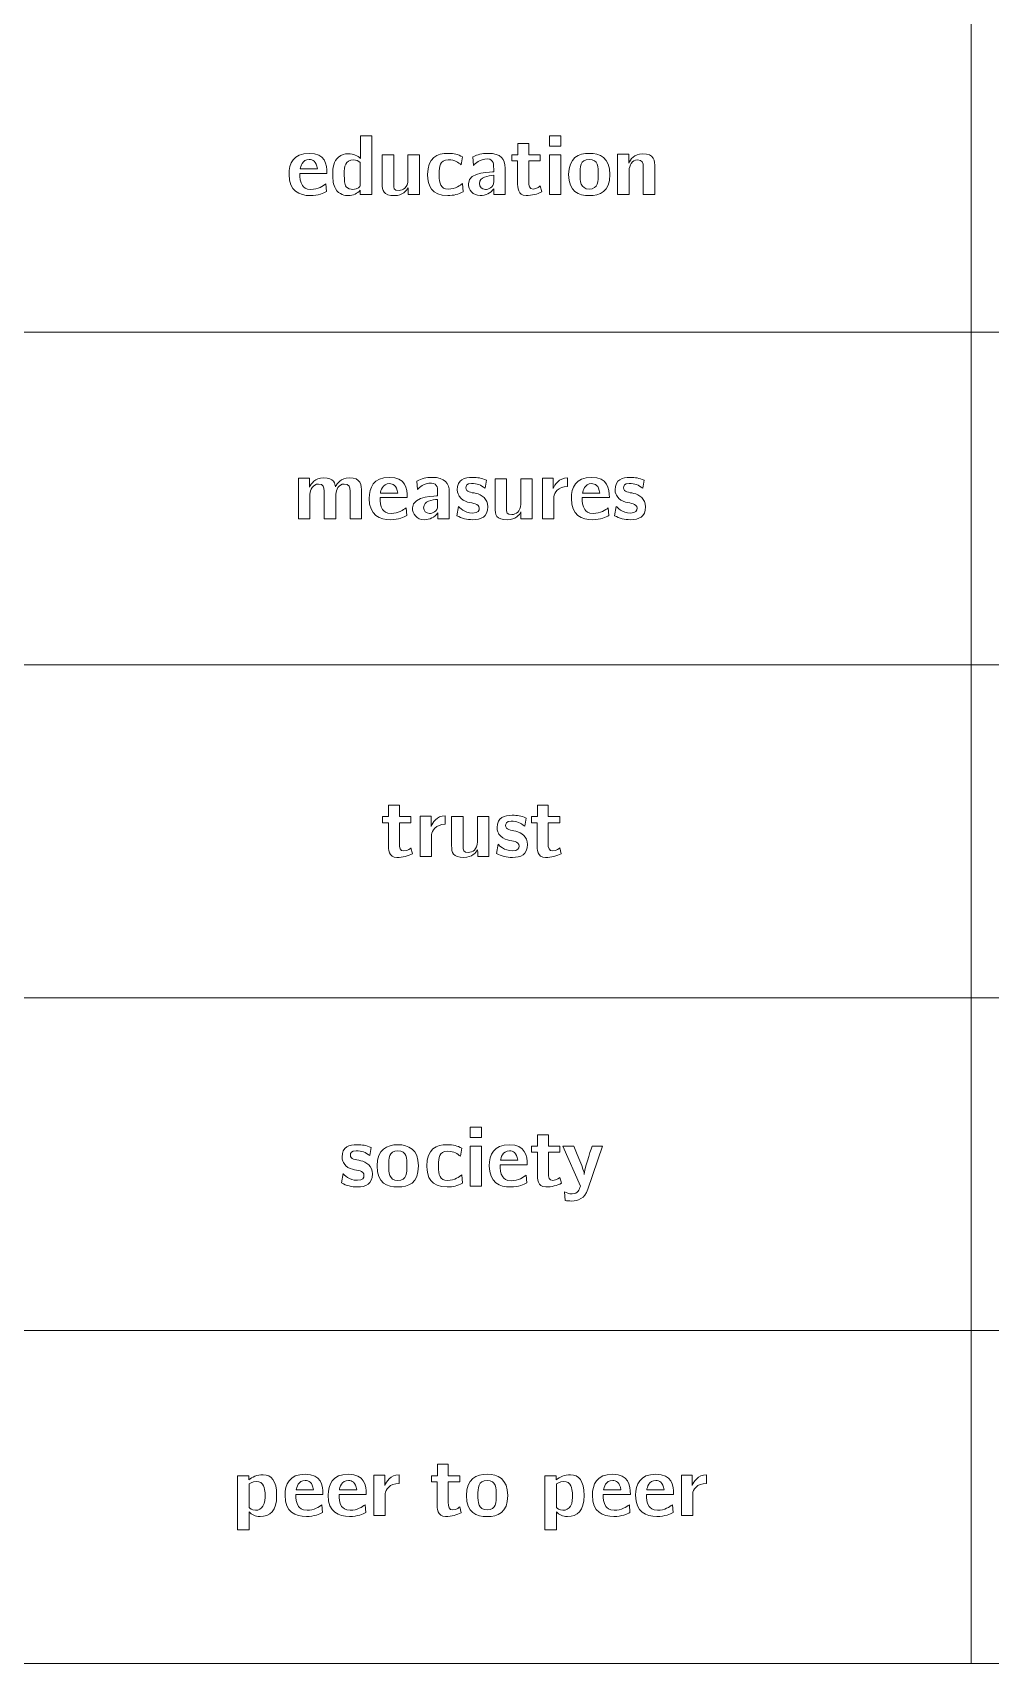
# Model space of a CAD drawing. Header units: inches. Extents: x 0 to 450, y -250 to 0.
# Drawn here: x 229.5 to 301.4, y -250 to -127.5 of the extents above; entities that cross this region are included whole.
import ezdxf

# ---------------------------------------------------------------- set-up
doc = ezdxf.new("R2010")
doc.units = ezdxf.units.IN
doc.header["$MEASUREMENT"] = 0
doc.layers.add('Raster', color=7, linetype='Continuous')
doc.layers.add('words', color=7, linetype='Continuous')

# ---------------------------------------------------------------- blocks, each defined once
blk = doc.blocks.new('block 37')
at = {"layer": 'words', "color": 250, "lineweight": 18}
for points in [[(268.32, -135.26), (269.17, -135.26), (269.17, -136.03), (268.32, -136.03), (268.32, -135.26)], [(268.32, -136.67), (269.17, -136.67), (269.17, -139.67), (268.32, -139.67), (268.32, -136.67)]]:
    blk.add_lwpolyline(points, dxfattribs=at)
for points, knots in [([(252.48, -136.85), (252.68, -136.67), (252.94, -136.6), (253.21, -136.6), (253.61, -136.6), (253.91, -136.76), (254.13, -136.95), (254.13, -136.95), (254.13, -135.26), (254.13, -135.26), (254.13, -135.26), (254.98, -135.26), (254.98, -135.26), (254.98, -135.26), (254.98, -139.67), (254.98, -139.67), (254.98, -139.67), (254.11, -139.67), (254.11, -139.67), (254.11, -139.67), (254.11, -139.34), (254.11, -139.34), (253.88, -139.58), (253.6, -139.74), (253.2, -139.74), (253.01, -139.74), (252.52, -139.7), (252.24, -139.21), (252.09, -138.92), (252.04, -138.58), (252.04, -138.16), (252.04, -137.67), (252.12, -137.14), (252.48, -136.85)], [0, 0, 0, 0, 1, 1, 1, 2, 2, 2, 3, 3, 3, 4, 4, 4, 5, 5, 5, 6, 6, 6, 7, 7, 7, 8, 8, 8, 9, 9, 9, 10, 10, 10, 11, 11, 11, 11]), ([(265.5, -136.67), (265.5, -136.67), (265.95, -136.67), (265.95, -136.67), (265.95, -136.67), (265.95, -135.82), (265.95, -135.82), (265.95, -135.82), (266.76, -135.82), (266.76, -135.82), (266.76, -135.82), (266.76, -136.67), (266.76, -136.67), (266.76, -136.67), (267.63, -136.67), (267.63, -136.67), (267.63, -136.67), (267.63, -137.13), (267.63, -137.13), (267.63, -137.13), (266.76, -137.13), (266.76, -137.13), (266.76, -137.13), (266.76, -138.67), (266.76, -138.67), (266.76, -139.03), (266.82, -139.25), (267.09, -139.25), (267.41, -139.25), (267.61, -139.02), (267.63, -139.02), (267.63, -139.02), (267.75, -139.46), (267.75, -139.46), (267.4, -139.63), (267.03, -139.74), (266.56, -139.74), (265.94, -139.74), (265.93, -139.11), (265.93, -138.77), (265.93, -138.77), (265.93, -137.13), (265.93, -137.13), (265.93, -137.13), (265.5, -137.13), (265.5, -137.13), (265.5, -137.13), (265.5, -136.67), (265.5, -136.67)], [0, 0, 0, 0, 1, 1, 1, 2, 2, 2, 3, 3, 3, 4, 4, 4, 5, 5, 5, 6, 6, 6, 7, 7, 7, 8, 8, 8, 9, 9, 9, 10, 10, 10, 11, 11, 11, 12, 12, 12, 13, 13, 13, 14, 14, 14, 15, 15, 15, 16, 16, 16, 16]), ([(250.28, -136.57), (251.47, -136.57), (251.61, -137.39), (251.61, -138.08), (251.61, -138.08), (249.57, -138.08), (249.57, -138.08), (249.57, -138.39), (249.58, -138.73), (249.77, -138.99), (249.84, -139.09), (250.02, -139.28), (250.4, -139.28), (250.94, -139.28), (251.32, -139.02), (251.53, -138.85), (251.53, -138.85), (251.57, -139.43), (251.57, -139.43), (251.36, -139.55), (250.97, -139.74), (250.36, -139.74), (249.54, -139.74), (248.76, -139.42), (248.76, -138.15), (248.76, -137.33), (249.06, -136.57), (250.28, -136.57)], [0, 0, 0, 0, 1, 1, 1, 2, 2, 2, 3, 3, 3, 4, 4, 4, 5, 5, 5, 6, 6, 6, 7, 7, 7, 8, 8, 8, 9, 9, 9, 9]), ([(250.89, -137.74), (250.83, -137.15), (250.52, -137.03), (250.28, -137.03), (249.74, -137.03), (249.63, -137.57), (249.6, -137.74), (249.6, -137.74), (250.89, -137.74), (250.89, -137.74)], [0, 0, 0, 0, 1, 1, 1, 2, 2, 2, 3, 3, 3, 3]), ([(253.06, -139.08), (253.18, -139.21), (253.37, -139.28), (253.55, -139.28), (253.93, -139.28), (254.09, -139.02), (254.11, -139.02), (254.11, -139.02), (254.11, -137.25), (254.11, -137.25), (253.95, -137.13), (253.82, -137.06), (253.62, -137.06), (252.95, -137.06), (252.91, -137.59), (252.91, -138.08), (252.91, -138.6), (252.92, -138.88), (253.06, -139.08)], [0, 0, 0, 0, 1, 1, 1, 2, 2, 2, 3, 3, 3, 4, 4, 4, 5, 5, 5, 6, 6, 6, 6]), ([(255.75, -136.67), (255.75, -136.67), (256.62, -136.67), (256.62, -136.67), (256.62, -136.67), (256.62, -138.85), (256.62, -138.85), (256.63, -139.23), (256.6, -139.35), (257.02, -139.35), (257.31, -139.35), (257.69, -139.15), (257.69, -138.56), (257.69, -138.56), (257.69, -136.67), (257.69, -136.67), (257.69, -136.67), (258.55, -136.67), (258.55, -136.67), (258.55, -136.67), (258.55, -139.67), (258.55, -139.67), (258.55, -139.67), (257.71, -139.67), (257.71, -139.67), (257.71, -139.67), (257.71, -139.38), (257.71, -139.38), (257.71, -139.38), (257.7, -139.16), (257.7, -139.16), (257.59, -139.37), (257.29, -139.74), (256.68, -139.74), (255.84, -139.74), (255.75, -139.37), (255.75, -138.85), (255.75, -138.85), (255.75, -136.67), (255.75, -136.67)], [0, 0, 0, 0, 1, 1, 1, 2, 2, 2, 3, 3, 3, 4, 4, 4, 5, 5, 5, 6, 6, 6, 7, 7, 7, 8, 8, 8, 9, 9, 9, 10, 10, 10, 11, 11, 11, 12, 12, 12, 13, 13, 13, 13]), ([(260.71, -136.57), (261.2, -136.57), (261.41, -136.64), (261.8, -136.84), (261.8, -136.84), (261.7, -137.44), (261.7, -137.44), (261.43, -137.24), (261.27, -137.06), (260.72, -137.06), (260.07, -137.06), (260.04, -137.6), (260.04, -138.04), (260.04, -138.04), (260.04, -138.22), (260.04, -138.22), (260.04, -138.83), (260.15, -139.25), (260.7, -139.25), (261.29, -139.25), (261.62, -138.96), (261.79, -138.83), (261.79, -138.83), (261.84, -139.45), (261.84, -139.45), (261.47, -139.65), (261.15, -139.74), (260.68, -139.74), (259.47, -139.74), (259.17, -138.99), (259.17, -138.17), (259.17, -136.88), (259.88, -136.57), (260.71, -136.57)], [0, 0, 0, 0, 1, 1, 1, 2, 2, 2, 3, 3, 3, 4, 4, 4, 5, 5, 5, 6, 6, 6, 7, 7, 7, 8, 8, 8, 9, 9, 9, 10, 10, 10, 11, 11, 11, 11]), ([(264.13, -137.96), (264.13, -137.96), (264.13, -137.7), (264.13, -137.7), (264.12, -137.49), (264.16, -136.99), (263.67, -136.99), (263.06, -136.99), (262.77, -137.32), (262.61, -137.47), (262.61, -137.47), (262.56, -136.84), (262.56, -136.84), (262.94, -136.65), (263.24, -136.57), (263.69, -136.57), (264.69, -136.57), (264.99, -137), (264.99, -137.67), (264.99, -137.67), (264.99, -139.67), (264.99, -139.67), (264.99, -139.67), (264.14, -139.67), (264.14, -139.67), (264.14, -139.67), (264.14, -139.23), (264.14, -139.23), (263.92, -139.56), (263.51, -139.74), (263.12, -139.74), (262.58, -139.74), (262.23, -139.29), (262.23, -138.85), (262.23, -137.9), (264.12, -137.98), (264.13, -137.96)], [0, 0, 0, 0, 1, 1, 1, 2, 2, 2, 3, 3, 3, 4, 4, 4, 5, 5, 5, 6, 6, 6, 7, 7, 7, 8, 8, 8, 9, 9, 9, 10, 10, 10, 11, 11, 11, 12, 12, 12, 12]), ([(271.31, -136.57), (272.09, -136.57), (272.86, -136.9), (272.86, -138.15), (272.86, -139.49), (272.09, -139.74), (271.31, -139.74), (270.52, -139.74), (269.76, -139.49), (269.76, -138.15), (269.76, -136.9), (270.52, -136.57), (271.31, -136.57)], [0, 0, 0, 0, 1, 1, 1, 2, 2, 2, 3, 3, 3, 4, 4, 4, 4]), ([(271.31, -139.25), (272, -139.25), (271.99, -138.63), (271.99, -138.14), (271.99, -137.62), (271.99, -137.03), (271.31, -137.03), (270.62, -137.03), (270.62, -137.62), (270.62, -138.14), (270.62, -138.63), (270.63, -139.25), (271.31, -139.25)], [0, 0, 0, 0, 1, 1, 1, 2, 2, 2, 3, 3, 3, 4, 4, 4, 4]), ([(273.43, -136.64), (273.43, -136.64), (274.27, -136.64), (274.27, -136.64), (274.27, -136.64), (274.27, -137.04), (274.27, -137.04), (274.27, -137.04), (274.27, -137.3), (274.27, -137.3), (274.39, -137.04), (274.69, -136.6), (275.31, -136.6), (276.19, -136.6), (276.24, -137.11), (276.24, -137.67), (276.24, -137.76), (276.24, -137.84), (276.24, -137.93), (276.24, -137.93), (276.24, -139.67), (276.24, -139.67), (276.24, -139.67), (275.37, -139.67), (275.37, -139.67), (275.37, -139.67), (275.37, -137.6), (275.37, -137.6), (275.37, -137.3), (275.31, -137.06), (274.94, -137.06), (274.51, -137.06), (274.33, -137.51), (274.3, -137.82), (274.3, -137.82), (274.3, -139.67), (274.3, -139.67), (274.3, -139.67), (273.43, -139.67), (273.43, -139.67), (273.43, -139.67), (273.43, -136.64), (273.43, -136.64)], [0, 0, 0, 0, 1, 1, 1, 2, 2, 2, 3, 3, 3, 4, 4, 4, 5, 5, 5, 6, 6, 6, 7, 7, 7, 8, 8, 8, 9, 9, 9, 10, 10, 10, 11, 11, 11, 12, 12, 12, 13, 13, 13, 14, 14, 14, 14]), ([(263.51, -139.28), (263.71, -139.28), (264.13, -139.16), (264.13, -138.69), (264.13, -138.69), (264.13, -138.22), (264.13, -138.22), (263.72, -138.25), (263.07, -138.34), (263.07, -138.84), (263.07, -139.08), (263.24, -139.28), (263.51, -139.28)], [0, 0, 0, 0, 1, 1, 1, 2, 2, 2, 3, 3, 3, 4, 4, 4, 4])]:
    blk.add_open_spline(points, degree=3, knots=knots, dxfattribs=at)
blk = doc.blocks.new('block 38')
at = {"layer": 'words', "color": 250, "lineweight": 18}
for points, knots in [([(249.46, -160.98), (249.46, -160.98), (250.3, -160.98), (250.3, -160.98), (250.3, -160.98), (250.3, -161.38), (250.3, -161.38), (250.3, -161.38), (250.3, -161.65), (250.3, -161.65), (250.42, -161.39), (250.71, -160.95), (251.34, -160.95), (252.19, -160.95), (252.19, -161.41), (252.26, -161.61), (252.37, -161.37), (252.66, -160.94), (253.27, -160.94), (254.17, -160.94), (254.21, -161.46), (254.21, -162.02), (254.21, -162.11), (254.21, -162.2), (254.21, -162.28), (254.21, -162.28), (254.21, -164.02), (254.21, -164.02), (254.21, -164.02), (253.34, -164.02), (253.34, -164.02), (253.34, -164.02), (253.34, -161.94), (253.34, -161.94), (253.34, -161.64), (253.28, -161.41), (252.91, -161.41), (252.47, -161.41), (252.3, -161.85), (252.27, -162.17), (252.27, -162.17), (252.27, -164.02), (252.27, -164.02), (252.27, -164.02), (251.4, -164.02), (251.4, -164.02), (251.4, -164.02), (251.4, -161.94), (251.4, -161.94), (251.4, -161.64), (251.34, -161.41), (250.97, -161.41), (250.54, -161.41), (250.36, -161.85), (250.33, -162.17), (250.33, -162.17), (250.33, -164.02), (250.33, -164.02), (250.33, -164.02), (249.46, -164.02), (249.46, -164.02), (249.46, -164.02), (249.46, -160.98), (249.46, -160.98)], [0, 0, 0, 0, 1, 1, 1, 2, 2, 2, 3, 3, 3, 4, 4, 4, 5, 5, 5, 6, 6, 6, 7, 7, 7, 8, 8, 8, 9, 9, 9, 10, 10, 10, 11, 11, 11, 12, 12, 12, 13, 13, 13, 14, 14, 14, 15, 15, 15, 16, 16, 16, 17, 17, 17, 18, 18, 18, 19, 19, 19, 20, 20, 20, 21, 21, 21, 21]), ([(256.3, -160.91), (257.5, -160.91), (257.64, -161.73), (257.64, -162.43), (257.64, -162.43), (255.6, -162.43), (255.6, -162.43), (255.6, -162.74), (255.61, -163.07), (255.79, -163.33), (255.87, -163.44), (256.05, -163.62), (256.43, -163.62), (256.97, -163.62), (257.34, -163.36), (257.55, -163.2), (257.55, -163.2), (257.6, -163.78), (257.6, -163.78), (257.39, -163.9), (257, -164.09), (256.39, -164.09), (255.57, -164.09), (254.78, -163.77), (254.78, -162.49), (254.78, -161.68), (255.09, -160.91), (256.3, -160.91)], [0, 0, 0, 0, 1, 1, 1, 2, 2, 2, 3, 3, 3, 4, 4, 4, 5, 5, 5, 6, 6, 6, 7, 7, 7, 8, 8, 8, 9, 9, 9, 9]), ([(256.92, -162.09), (256.86, -161.5), (256.55, -161.38), (256.31, -161.38), (255.76, -161.38), (255.65, -161.92), (255.62, -162.09), (255.62, -162.09), (256.92, -162.09), (256.92, -162.09)], [0, 0, 0, 0, 1, 1, 1, 2, 2, 2, 3, 3, 3, 3]), ([(259.92, -162.3), (259.92, -162.3), (259.92, -162.04), (259.92, -162.04), (259.92, -161.84), (259.95, -161.34), (259.46, -161.34), (258.86, -161.34), (258.57, -161.67), (258.41, -161.82), (258.41, -161.82), (258.36, -161.19), (258.36, -161.19), (258.74, -160.99), (259.04, -160.91), (259.49, -160.91), (260.49, -160.91), (260.79, -161.35), (260.79, -162.02), (260.79, -162.02), (260.79, -164.02), (260.79, -164.02), (260.79, -164.02), (259.93, -164.02), (259.93, -164.02), (259.93, -164.02), (259.93, -163.58), (259.93, -163.58), (259.71, -163.91), (259.31, -164.09), (258.91, -164.09), (258.37, -164.09), (258.03, -163.64), (258.03, -163.2), (258.03, -162.25), (259.92, -162.32), (259.92, -162.3)], [0, 0, 0, 0, 1, 1, 1, 2, 2, 2, 3, 3, 3, 4, 4, 4, 5, 5, 5, 6, 6, 6, 7, 7, 7, 8, 8, 8, 9, 9, 9, 10, 10, 10, 11, 11, 11, 12, 12, 12, 12]), ([(261.48, -163.09), (261.57, -163.17), (261.91, -163.59), (262.55, -163.59), (262.97, -163.59), (263.05, -163.39), (263.05, -163.23), (263.05, -163.05), (262.91, -162.94), (262.75, -162.89), (262.48, -162.8), (261.89, -162.82), (261.55, -162.33), (261.5, -162.25), (261.4, -162.09), (261.4, -161.85), (261.4, -161.06), (261.96, -160.91), (262.53, -160.91), (262.94, -160.91), (263.19, -160.96), (263.59, -161.12), (263.59, -161.12), (263.48, -161.73), (263.48, -161.73), (263.15, -161.48), (262.91, -161.37), (262.46, -161.37), (262.09, -161.37), (262.04, -161.56), (262.04, -161.69), (262.04, -162.03), (262.42, -162.03), (262.81, -162.11), (263.22, -162.2), (263.69, -162.53), (263.69, -163.11), (263.69, -163.89), (263.18, -164.09), (262.56, -164.09), (262.1, -164.09), (261.74, -163.99), (261.36, -163.79), (261.36, -163.79), (261.48, -163.09), (261.48, -163.09)], [0, 0, 0, 0, 1, 1, 1, 2, 2, 2, 3, 3, 3, 4, 4, 4, 5, 5, 5, 6, 6, 6, 7, 7, 7, 8, 8, 8, 9, 9, 9, 10, 10, 10, 11, 11, 11, 12, 12, 12, 13, 13, 13, 14, 14, 14, 15, 15, 15, 15]), ([(264.23, -161.02), (264.23, -161.02), (265.1, -161.02), (265.1, -161.02), (265.1, -161.02), (265.1, -163.19), (265.1, -163.19), (265.1, -163.57), (265.08, -163.7), (265.5, -163.7), (265.79, -163.7), (266.16, -163.5), (266.16, -162.91), (266.16, -162.91), (266.16, -161.02), (266.16, -161.02), (266.16, -161.02), (267.03, -161.02), (267.03, -161.02), (267.03, -161.02), (267.03, -164.02), (267.03, -164.02), (267.03, -164.02), (266.18, -164.02), (266.18, -164.02), (266.18, -164.02), (266.18, -163.73), (266.18, -163.73), (266.18, -163.73), (266.18, -163.51), (266.18, -163.51), (266.07, -163.72), (265.77, -164.09), (265.16, -164.09), (264.32, -164.09), (264.23, -163.72), (264.23, -163.19), (264.23, -163.19), (264.23, -161.02), (264.23, -161.02)], [0, 0, 0, 0, 1, 1, 1, 2, 2, 2, 3, 3, 3, 4, 4, 4, 5, 5, 5, 6, 6, 6, 7, 7, 7, 8, 8, 8, 9, 9, 9, 10, 10, 10, 11, 11, 11, 12, 12, 12, 13, 13, 13, 13]), ([(267.8, -160.98), (267.8, -160.98), (268.61, -160.98), (268.61, -160.98), (268.61, -160.98), (268.61, -161.46), (268.61, -161.46), (268.61, -161.46), (268.61, -161.75), (268.61, -161.75), (268.72, -161.46), (269.03, -160.96), (269.68, -160.95), (269.68, -160.95), (269.68, -161.6), (269.68, -161.6), (268.95, -161.61), (268.67, -162.07), (268.65, -162.37), (268.65, -162.37), (268.65, -164.02), (268.65, -164.02), (268.65, -164.02), (267.8, -164.02), (267.8, -164.02), (267.8, -164.02), (267.8, -160.98), (267.8, -160.98)], [0, 0, 0, 0, 1, 1, 1, 2, 2, 2, 3, 3, 3, 4, 4, 4, 5, 5, 5, 6, 6, 6, 7, 7, 7, 8, 8, 8, 9, 9, 9, 9]), ([(271.49, -160.91), (272.68, -160.91), (272.82, -161.73), (272.82, -162.43), (272.82, -162.43), (270.78, -162.43), (270.78, -162.43), (270.78, -162.74), (270.79, -163.07), (270.98, -163.33), (271.05, -163.44), (271.23, -163.62), (271.61, -163.62), (272.15, -163.62), (272.53, -163.36), (272.74, -163.2), (272.74, -163.2), (272.78, -163.78), (272.78, -163.78), (272.57, -163.9), (272.18, -164.09), (271.57, -164.09), (270.75, -164.09), (269.97, -163.77), (269.97, -162.49), (269.97, -161.68), (270.27, -160.91), (271.49, -160.91)], [0, 0, 0, 0, 1, 1, 1, 2, 2, 2, 3, 3, 3, 4, 4, 4, 5, 5, 5, 6, 6, 6, 7, 7, 7, 8, 8, 8, 9, 9, 9, 9]), ([(272.1, -162.09), (272.04, -161.5), (271.73, -161.38), (271.49, -161.38), (270.95, -161.38), (270.84, -161.92), (270.81, -162.09), (270.81, -162.09), (272.1, -162.09), (272.1, -162.09)], [0, 0, 0, 0, 1, 1, 1, 2, 2, 2, 3, 3, 3, 3]), ([(273.33, -163.09), (273.42, -163.17), (273.76, -163.59), (274.4, -163.59), (274.82, -163.59), (274.9, -163.39), (274.9, -163.23), (274.9, -163.05), (274.76, -162.94), (274.6, -162.89), (274.33, -162.8), (273.74, -162.82), (273.4, -162.33), (273.35, -162.25), (273.25, -162.09), (273.25, -161.85), (273.25, -161.06), (273.81, -160.91), (274.38, -160.91), (274.79, -160.91), (275.03, -160.96), (275.43, -161.12), (275.43, -161.12), (275.33, -161.73), (275.33, -161.73), (275, -161.48), (274.76, -161.37), (274.3, -161.37), (273.94, -161.37), (273.89, -161.56), (273.89, -161.69), (273.89, -162.03), (274.27, -162.03), (274.66, -162.11), (275.07, -162.2), (275.54, -162.53), (275.54, -163.11), (275.54, -163.89), (275.03, -164.09), (274.41, -164.09), (273.95, -164.09), (273.59, -163.99), (273.21, -163.79), (273.21, -163.79), (273.33, -163.09), (273.33, -163.09)], [0, 0, 0, 0, 1, 1, 1, 2, 2, 2, 3, 3, 3, 4, 4, 4, 5, 5, 5, 6, 6, 6, 7, 7, 7, 8, 8, 8, 9, 9, 9, 10, 10, 10, 11, 11, 11, 12, 12, 12, 13, 13, 13, 14, 14, 14, 15, 15, 15, 15]), ([(259.31, -163.62), (259.51, -163.62), (259.92, -163.51), (259.92, -163.04), (259.92, -163.04), (259.92, -162.56), (259.92, -162.56), (259.52, -162.6), (258.87, -162.68), (258.87, -163.19), (258.87, -163.42), (259.04, -163.62), (259.31, -163.62)], [0, 0, 0, 0, 1, 1, 1, 2, 2, 2, 3, 3, 3, 4, 4, 4, 4])]:
    blk.add_open_spline(points, degree=3, knots=knots, dxfattribs=at)
blk = doc.blocks.new('block 39')
at = {"layer": 'words', "color": 250, "lineweight": 18}
for points, knots in [([(255.79, -186.39), (255.79, -186.39), (256.24, -186.39), (256.24, -186.39), (256.24, -186.39), (256.24, -185.54), (256.24, -185.54), (256.24, -185.54), (257.05, -185.54), (257.05, -185.54), (257.05, -185.54), (257.05, -186.39), (257.05, -186.39), (257.05, -186.39), (257.92, -186.39), (257.92, -186.39), (257.92, -186.39), (257.92, -186.85), (257.92, -186.85), (257.92, -186.85), (257.05, -186.85), (257.05, -186.85), (257.05, -186.85), (257.05, -188.39), (257.05, -188.39), (257.05, -188.75), (257.12, -188.97), (257.38, -188.97), (257.71, -188.97), (257.9, -188.74), (257.92, -188.74), (257.92, -188.74), (258.04, -189.18), (258.04, -189.18), (257.69, -189.35), (257.32, -189.46), (256.86, -189.46), (256.23, -189.46), (256.22, -188.83), (256.22, -188.49), (256.22, -188.49), (256.22, -186.85), (256.22, -186.85), (256.22, -186.85), (255.79, -186.85), (255.79, -186.85), (255.79, -186.85), (255.79, -186.39), (255.79, -186.39)], [0, 0, 0, 0, 1, 1, 1, 2, 2, 2, 3, 3, 3, 4, 4, 4, 5, 5, 5, 6, 6, 6, 7, 7, 7, 8, 8, 8, 9, 9, 9, 10, 10, 10, 11, 11, 11, 12, 12, 12, 13, 13, 13, 14, 14, 14, 15, 15, 15, 16, 16, 16, 16]), ([(266.96, -186.39), (266.96, -186.39), (267.41, -186.39), (267.41, -186.39), (267.41, -186.39), (267.41, -185.54), (267.41, -185.54), (267.41, -185.54), (268.22, -185.54), (268.22, -185.54), (268.22, -185.54), (268.22, -186.39), (268.22, -186.39), (268.22, -186.39), (269.09, -186.39), (269.09, -186.39), (269.09, -186.39), (269.09, -186.85), (269.09, -186.85), (269.09, -186.85), (268.22, -186.85), (268.22, -186.85), (268.22, -186.85), (268.22, -188.39), (268.22, -188.39), (268.22, -188.75), (268.29, -188.97), (268.55, -188.97), (268.88, -188.97), (269.07, -188.74), (269.09, -188.74), (269.09, -188.74), (269.21, -189.18), (269.21, -189.18), (268.86, -189.35), (268.49, -189.46), (268.02, -189.46), (267.4, -189.46), (267.39, -188.83), (267.39, -188.49), (267.39, -188.49), (267.39, -186.85), (267.39, -186.85), (267.39, -186.85), (266.96, -186.85), (266.96, -186.85), (266.96, -186.85), (266.96, -186.39), (266.96, -186.39)], [0, 0, 0, 0, 1, 1, 1, 2, 2, 2, 3, 3, 3, 4, 4, 4, 5, 5, 5, 6, 6, 6, 7, 7, 7, 8, 8, 8, 9, 9, 9, 10, 10, 10, 11, 11, 11, 12, 12, 12, 13, 13, 13, 14, 14, 14, 15, 15, 15, 16, 16, 16, 16]), ([(258.61, -186.36), (258.61, -186.36), (259.43, -186.36), (259.43, -186.36), (259.43, -186.36), (259.43, -186.83), (259.43, -186.83), (259.43, -186.83), (259.43, -187.13), (259.43, -187.13), (259.54, -186.84), (259.85, -186.34), (260.49, -186.33), (260.49, -186.33), (260.49, -186.97), (260.49, -186.97), (259.77, -186.99), (259.49, -187.45), (259.46, -187.74), (259.46, -187.74), (259.46, -189.39), (259.46, -189.39), (259.46, -189.39), (258.61, -189.39), (258.61, -189.39), (258.61, -189.39), (258.61, -186.36), (258.61, -186.36)], [0, 0, 0, 0, 1, 1, 1, 2, 2, 2, 3, 3, 3, 4, 4, 4, 5, 5, 5, 6, 6, 6, 7, 7, 7, 8, 8, 8, 9, 9, 9, 9]), ([(260.97, -186.39), (260.97, -186.39), (261.84, -186.39), (261.84, -186.39), (261.84, -186.39), (261.84, -188.57), (261.84, -188.57), (261.85, -188.95), (261.82, -189.08), (262.24, -189.08), (262.53, -189.08), (262.91, -188.87), (262.91, -188.28), (262.91, -188.28), (262.91, -186.39), (262.91, -186.39), (262.91, -186.39), (263.77, -186.39), (263.77, -186.39), (263.77, -186.39), (263.77, -189.39), (263.77, -189.39), (263.77, -189.39), (262.93, -189.39), (262.93, -189.39), (262.93, -189.39), (262.93, -189.1), (262.93, -189.1), (262.93, -189.1), (262.92, -188.88), (262.92, -188.88), (262.81, -189.09), (262.51, -189.46), (261.9, -189.46), (261.06, -189.46), (260.97, -189.09), (260.97, -188.57), (260.97, -188.57), (260.97, -186.39), (260.97, -186.39)], [0, 0, 0, 0, 1, 1, 1, 2, 2, 2, 3, 3, 3, 4, 4, 4, 5, 5, 5, 6, 6, 6, 7, 7, 7, 8, 8, 8, 9, 9, 9, 10, 10, 10, 11, 11, 11, 12, 12, 12, 13, 13, 13, 13]), ([(264.47, -188.47), (264.55, -188.55), (264.89, -188.96), (265.54, -188.96), (265.95, -188.96), (266.04, -188.76), (266.04, -188.61), (266.04, -188.43), (265.89, -188.31), (265.74, -188.26), (265.47, -188.17), (264.87, -188.2), (264.53, -187.71), (264.48, -187.63), (264.39, -187.46), (264.39, -187.22), (264.39, -186.43), (264.94, -186.29), (265.52, -186.29), (265.92, -186.29), (266.17, -186.33), (266.57, -186.5), (266.57, -186.5), (266.46, -187.11), (266.46, -187.11), (266.13, -186.86), (265.9, -186.74), (265.44, -186.74), (265.07, -186.74), (265.02, -186.93), (265.02, -187.06), (265.02, -187.4), (265.41, -187.4), (265.8, -187.49), (266.21, -187.58), (266.67, -187.9), (266.67, -188.48), (266.67, -189.27), (266.16, -189.46), (265.54, -189.46), (265.08, -189.46), (264.72, -189.36), (264.35, -189.16), (264.35, -189.16), (264.47, -188.47), (264.47, -188.47)], [0, 0, 0, 0, 1, 1, 1, 2, 2, 2, 3, 3, 3, 4, 4, 4, 5, 5, 5, 6, 6, 6, 7, 7, 7, 8, 8, 8, 9, 9, 9, 10, 10, 10, 11, 11, 11, 12, 12, 12, 13, 13, 13, 14, 14, 14, 15, 15, 15, 15])]:
    blk.add_open_spline(points, degree=3, knots=knots, dxfattribs=at)
blk = doc.blocks.new('block 40')
at = {"layer": 'words', "color": 250, "lineweight": 18}
for points in [[(262.37, -209.73), (263.22, -209.73), (263.22, -210.5), (262.37, -210.5), (262.37, -209.73)], [(262.37, -211.14), (263.22, -211.14), (263.22, -214.14), (262.37, -214.14), (262.37, -211.14)]]:
    blk.add_lwpolyline(points, dxfattribs=at)
for points, knots in [([(266.98, -211.14), (266.98, -211.14), (267.43, -211.14), (267.43, -211.14), (267.43, -211.14), (267.43, -210.29), (267.43, -210.29), (267.43, -210.29), (268.24, -210.29), (268.24, -210.29), (268.24, -210.29), (268.24, -211.14), (268.24, -211.14), (268.24, -211.14), (269.11, -211.14), (269.11, -211.14), (269.11, -211.14), (269.11, -211.6), (269.11, -211.6), (269.11, -211.6), (268.24, -211.6), (268.24, -211.6), (268.24, -211.6), (268.24, -213.14), (268.24, -213.14), (268.24, -213.5), (268.3, -213.72), (268.57, -213.72), (268.89, -213.72), (269.09, -213.49), (269.11, -213.49), (269.11, -213.49), (269.22, -213.93), (269.22, -213.93), (268.88, -214.1), (268.51, -214.21), (268.04, -214.21), (267.42, -214.21), (267.41, -213.58), (267.41, -213.24), (267.41, -213.24), (267.41, -211.6), (267.41, -211.6), (267.41, -211.6), (266.98, -211.6), (266.98, -211.6), (266.98, -211.6), (266.98, -211.14), (266.98, -211.14)], [0, 0, 0, 0, 1, 1, 1, 2, 2, 2, 3, 3, 3, 4, 4, 4, 5, 5, 5, 6, 6, 6, 7, 7, 7, 8, 8, 8, 9, 9, 9, 10, 10, 10, 11, 11, 11, 12, 12, 12, 13, 13, 13, 14, 14, 14, 15, 15, 15, 16, 16, 16, 16]), ([(252.82, -213.21), (252.9, -213.3), (253.25, -213.71), (253.89, -213.71), (254.31, -213.71), (254.39, -213.51), (254.39, -213.35), (254.39, -213.18), (254.25, -213.06), (254.09, -213.01), (253.82, -212.92), (253.23, -212.95), (252.89, -212.46), (252.84, -212.38), (252.74, -212.21), (252.74, -211.97), (252.74, -211.18), (253.3, -211.04), (253.87, -211.04), (254.28, -211.04), (254.52, -211.08), (254.92, -211.25), (254.92, -211.25), (254.82, -211.86), (254.82, -211.86), (254.49, -211.61), (254.25, -211.49), (253.79, -211.49), (253.43, -211.49), (253.37, -211.68), (253.37, -211.81), (253.37, -212.15), (253.76, -212.15), (254.15, -212.24), (254.56, -212.33), (255.03, -212.65), (255.03, -213.23), (255.03, -214.01), (254.52, -214.21), (253.9, -214.21), (253.44, -214.21), (253.08, -214.11), (252.7, -213.91), (252.7, -213.91), (252.82, -213.21), (252.82, -213.21)], [0, 0, 0, 0, 1, 1, 1, 2, 2, 2, 3, 3, 3, 4, 4, 4, 5, 5, 5, 6, 6, 6, 7, 7, 7, 8, 8, 8, 9, 9, 9, 10, 10, 10, 11, 11, 11, 12, 12, 12, 13, 13, 13, 14, 14, 14, 15, 15, 15, 15]), ([(256.93, -211.04), (257.72, -211.04), (258.48, -211.37), (258.48, -212.62), (258.48, -213.96), (257.72, -214.21), (256.93, -214.21), (256.14, -214.21), (255.38, -213.96), (255.38, -212.62), (255.38, -211.37), (256.14, -211.04), (256.93, -211.04)], [0, 0, 0, 0, 1, 1, 1, 2, 2, 2, 3, 3, 3, 4, 4, 4, 4]), ([(256.94, -213.72), (257.62, -213.72), (257.62, -213.1), (257.62, -212.61), (257.62, -212.09), (257.62, -211.5), (256.93, -211.5), (256.25, -211.5), (256.25, -212.09), (256.25, -212.61), (256.25, -213.1), (256.25, -213.72), (256.94, -213.72)], [0, 0, 0, 0, 1, 1, 1, 2, 2, 2, 3, 3, 3, 4, 4, 4, 4]), ([(260.65, -211.04), (261.14, -211.04), (261.36, -211.11), (261.74, -211.31), (261.74, -211.31), (261.64, -211.91), (261.64, -211.91), (261.38, -211.71), (261.22, -211.53), (260.66, -211.53), (260.02, -211.53), (259.99, -212.07), (259.98, -212.51), (259.98, -212.51), (259.98, -212.69), (259.98, -212.69), (259.98, -213.3), (260.09, -213.72), (260.65, -213.72), (261.23, -213.72), (261.57, -213.43), (261.73, -213.3), (261.73, -213.3), (261.78, -213.92), (261.78, -213.92), (261.41, -214.12), (261.09, -214.21), (260.63, -214.21), (259.41, -214.21), (259.11, -213.46), (259.11, -212.64), (259.11, -211.35), (259.83, -211.04), (260.65, -211.04)], [0, 0, 0, 0, 1, 1, 1, 2, 2, 2, 3, 3, 3, 4, 4, 4, 5, 5, 5, 6, 6, 6, 7, 7, 7, 8, 8, 8, 9, 9, 9, 10, 10, 10, 11, 11, 11, 11]), ([(265.32, -211.04), (266.51, -211.04), (266.65, -211.86), (266.65, -212.55), (266.65, -212.55), (264.61, -212.55), (264.61, -212.55), (264.61, -212.86), (264.63, -213.2), (264.81, -213.46), (264.89, -213.56), (265.07, -213.75), (265.45, -213.75), (265.99, -213.75), (266.36, -213.49), (266.57, -213.32), (266.57, -213.32), (266.62, -213.9), (266.62, -213.9), (266.41, -214.02), (266.01, -214.21), (265.4, -214.21), (264.58, -214.21), (263.8, -213.89), (263.8, -212.62), (263.8, -211.8), (264.11, -211.04), (265.32, -211.04)], [0, 0, 0, 0, 1, 1, 1, 2, 2, 2, 3, 3, 3, 4, 4, 4, 5, 5, 5, 6, 6, 6, 7, 7, 7, 8, 8, 8, 9, 9, 9, 9]), ([(265.94, -212.21), (265.87, -211.62), (265.57, -211.5), (265.33, -211.5), (264.78, -211.5), (264.67, -212.04), (264.64, -212.21), (264.64, -212.21), (265.94, -212.21), (265.94, -212.21)], [0, 0, 0, 0, 1, 1, 1, 2, 2, 2, 3, 3, 3, 3]), ([(270.14, -211.14), (270.97, -213.01), (270.91, -213.17), (270.93, -213.27), (270.95, -212.85), (271.35, -211.66), (271.53, -211.14), (271.53, -211.14), (272.3, -211.14), (272.3, -211.14), (272.3, -211.14), (271.21, -214.39), (271.21, -214.39), (270.98, -215.08), (270.43, -215.27), (270.01, -215.27), (269.81, -215.27), (269.61, -215.25), (269.51, -215.23), (269.51, -215.23), (269.45, -214.58), (269.45, -214.58), (269.61, -214.65), (269.78, -214.73), (270.02, -214.73), (270.51, -214.73), (270.55, -214.41), (270.64, -214.14), (270.64, -214.14), (269.32, -211.14), (269.32, -211.14), (269.32, -211.14), (270.14, -211.14), (270.14, -211.14)], [0, 0, 0, 0, 1, 1, 1, 2, 2, 2, 3, 3, 3, 4, 4, 4, 5, 5, 5, 6, 6, 6, 7, 7, 7, 8, 8, 8, 9, 9, 9, 10, 10, 10, 11, 11, 11, 11])]:
    blk.add_open_spline(points, degree=3, knots=knots, dxfattribs=at)
blk = doc.blocks.new('block 41')
at = {"layer": 'words', "color": 250, "lineweight": 18}
for points, knots in [([(259.46, -235.9), (259.46, -235.9), (259.9, -235.9), (259.9, -235.9), (259.9, -235.9), (259.9, -235.04), (259.9, -235.04), (259.9, -235.04), (260.72, -235.04), (260.72, -235.04), (260.72, -235.04), (260.72, -235.9), (260.72, -235.9), (260.72, -235.9), (261.59, -235.9), (261.59, -235.9), (261.59, -235.9), (261.59, -236.36), (261.59, -236.36), (261.59, -236.36), (260.72, -236.36), (260.72, -236.36), (260.72, -236.36), (260.72, -237.89), (260.72, -237.89), (260.72, -238.26), (260.78, -238.47), (261.05, -238.47), (261.37, -238.47), (261.57, -238.24), (261.59, -238.24), (261.59, -238.24), (261.7, -238.69), (261.7, -238.69), (261.35, -238.85), (260.99, -238.97), (260.52, -238.97), (259.9, -238.97), (259.88, -238.33), (259.88, -238), (259.88, -238), (259.88, -236.36), (259.88, -236.36), (259.88, -236.36), (259.46, -236.36), (259.46, -236.36), (259.46, -236.36), (259.46, -235.9), (259.46, -235.9)], [0, 0, 0, 0, 1, 1, 1, 2, 2, 2, 3, 3, 3, 4, 4, 4, 5, 5, 5, 6, 6, 6, 7, 7, 7, 8, 8, 8, 9, 9, 9, 10, 10, 10, 11, 11, 11, 12, 12, 12, 13, 13, 13, 14, 14, 14, 15, 15, 15, 16, 16, 16, 16]), ([(244.89, -235.9), (244.89, -235.9), (245.74, -235.9), (245.74, -235.9), (245.74, -235.9), (245.74, -236.22), (245.74, -236.22), (246, -236.01), (246.35, -235.83), (246.82, -235.83), (247.43, -235.83), (247.83, -236.26), (247.83, -237.39), (247.83, -238.52), (247.33, -238.97), (246.58, -238.97), (246.21, -238.97), (245.96, -238.82), (245.76, -238.62), (245.76, -238.62), (245.76, -239.96), (245.76, -239.96), (245.76, -239.96), (244.89, -239.96), (244.89, -239.96), (244.89, -239.96), (244.89, -235.9), (244.89, -235.9)], [0, 0, 0, 0, 1, 1, 1, 2, 2, 2, 3, 3, 3, 4, 4, 4, 5, 5, 5, 6, 6, 6, 7, 7, 7, 8, 8, 8, 9, 9, 9, 9]), ([(246.24, -238.5), (246.49, -238.5), (246.69, -238.39), (246.8, -238.2), (246.98, -237.91), (246.96, -237.6), (246.96, -237.33), (246.96, -237.33), (246.96, -237.18), (246.96, -237.18), (246.94, -236.91), (246.87, -236.33), (246.31, -236.33), (245.98, -236.33), (245.77, -236.52), (245.76, -236.52), (245.76, -236.52), (245.76, -238.29), (245.76, -238.29), (245.8, -238.32), (245.95, -238.5), (246.24, -238.5)], [0, 0, 0, 0, 1, 1, 1, 2, 2, 2, 3, 3, 3, 4, 4, 4, 5, 5, 5, 6, 6, 6, 7, 7, 7, 7]), ([(249.98, -235.79), (251.17, -235.79), (251.31, -236.61), (251.31, -237.31), (251.31, -237.31), (249.27, -237.31), (249.27, -237.31), (249.27, -237.61), (249.29, -237.95), (249.47, -238.21), (249.55, -238.32), (249.72, -238.5), (250.11, -238.5), (250.65, -238.5), (251.02, -238.24), (251.23, -238.08), (251.23, -238.08), (251.27, -238.66), (251.27, -238.66), (251.06, -238.78), (250.67, -238.97), (250.06, -238.97), (249.24, -238.97), (248.46, -238.65), (248.46, -237.37), (248.46, -236.56), (248.76, -235.79), (249.98, -235.79)], [0, 0, 0, 0, 1, 1, 1, 2, 2, 2, 3, 3, 3, 4, 4, 4, 5, 5, 5, 6, 6, 6, 7, 7, 7, 8, 8, 8, 9, 9, 9, 9]), ([(250.59, -236.97), (250.53, -236.38), (250.23, -236.26), (249.98, -236.26), (249.44, -236.26), (249.33, -236.79), (249.3, -236.97), (249.3, -236.97), (250.59, -236.97), (250.59, -236.97)], [0, 0, 0, 0, 1, 1, 1, 2, 2, 2, 3, 3, 3, 3]), ([(253.22, -235.79), (254.42, -235.79), (254.56, -236.61), (254.56, -237.31), (254.56, -237.31), (252.52, -237.31), (252.52, -237.31), (252.52, -237.61), (252.53, -237.95), (252.71, -238.21), (252.79, -238.32), (252.97, -238.5), (253.35, -238.5), (253.89, -238.5), (254.26, -238.24), (254.47, -238.08), (254.47, -238.08), (254.52, -238.66), (254.52, -238.66), (254.31, -238.78), (253.92, -238.97), (253.31, -238.97), (252.49, -238.97), (251.7, -238.65), (251.7, -237.37), (251.7, -236.56), (252.01, -235.79), (253.22, -235.79)], [0, 0, 0, 0, 1, 1, 1, 2, 2, 2, 3, 3, 3, 4, 4, 4, 5, 5, 5, 6, 6, 6, 7, 7, 7, 8, 8, 8, 9, 9, 9, 9]), ([(253.84, -236.97), (253.78, -236.38), (253.47, -236.26), (253.23, -236.26), (252.68, -236.26), (252.58, -236.79), (252.54, -236.97), (252.54, -236.97), (253.84, -236.97), (253.84, -236.97)], [0, 0, 0, 0, 1, 1, 1, 2, 2, 2, 3, 3, 3, 3]), ([(255.14, -235.86), (255.14, -235.86), (255.95, -235.86), (255.95, -235.86), (255.95, -235.86), (255.95, -236.34), (255.95, -236.34), (255.95, -236.34), (255.96, -236.63), (255.96, -236.63), (256.07, -236.34), (256.37, -235.84), (257.02, -235.83), (257.02, -235.83), (257.02, -236.48), (257.02, -236.48), (256.3, -236.49), (256.02, -236.95), (255.99, -237.25), (255.99, -237.25), (255.99, -238.9), (255.99, -238.9), (255.99, -238.9), (255.14, -238.9), (255.14, -238.9), (255.14, -238.9), (255.14, -235.86), (255.14, -235.86)], [0, 0, 0, 0, 1, 1, 1, 2, 2, 2, 3, 3, 3, 4, 4, 4, 5, 5, 5, 6, 6, 6, 7, 7, 7, 8, 8, 8, 9, 9, 9, 9]), ([(263.64, -235.79), (264.42, -235.79), (265.19, -236.13), (265.19, -237.38), (265.19, -238.72), (264.42, -238.97), (263.64, -238.97), (262.85, -238.97), (262.09, -238.72), (262.09, -237.38), (262.09, -236.13), (262.85, -235.79), (263.64, -235.79)], [0, 0, 0, 0, 1, 1, 1, 2, 2, 2, 3, 3, 3, 4, 4, 4, 4]), ([(263.64, -238.47), (264.33, -238.47), (264.32, -237.86), (264.32, -237.37), (264.32, -236.85), (264.32, -236.26), (263.64, -236.26), (262.95, -236.26), (262.95, -236.85), (262.95, -237.37), (262.95, -237.86), (262.96, -238.47), (263.64, -238.47)], [0, 0, 0, 0, 1, 1, 1, 2, 2, 2, 3, 3, 3, 4, 4, 4, 4]), ([(267.98, -235.9), (267.98, -235.9), (268.83, -235.9), (268.83, -235.9), (268.83, -235.9), (268.83, -236.22), (268.83, -236.22), (269.09, -236.01), (269.44, -235.83), (269.91, -235.83), (270.52, -235.83), (270.92, -236.26), (270.92, -237.39), (270.92, -238.52), (270.42, -238.97), (269.67, -238.97), (269.3, -238.97), (269.05, -238.82), (268.85, -238.62), (268.85, -238.62), (268.85, -239.96), (268.85, -239.96), (268.85, -239.96), (267.98, -239.96), (267.98, -239.96), (267.98, -239.96), (267.98, -235.9), (267.98, -235.9)], [0, 0, 0, 0, 1, 1, 1, 2, 2, 2, 3, 3, 3, 4, 4, 4, 5, 5, 5, 6, 6, 6, 7, 7, 7, 8, 8, 8, 9, 9, 9, 9]), ([(269.33, -238.5), (269.57, -238.5), (269.78, -238.39), (269.89, -238.2), (270.07, -237.91), (270.04, -237.6), (270.05, -237.33), (270.05, -237.33), (270.04, -237.18), (270.04, -237.18), (270.02, -236.91), (269.96, -236.33), (269.4, -236.33), (269.07, -236.33), (268.86, -236.52), (268.85, -236.52), (268.85, -236.52), (268.85, -238.29), (268.85, -238.29), (268.89, -238.32), (269.04, -238.5), (269.33, -238.5)], [0, 0, 0, 0, 1, 1, 1, 2, 2, 2, 3, 3, 3, 4, 4, 4, 5, 5, 5, 6, 6, 6, 7, 7, 7, 7]), ([(273.07, -235.79), (274.26, -235.79), (274.4, -236.61), (274.4, -237.31), (274.4, -237.31), (272.36, -237.31), (272.36, -237.31), (272.36, -237.61), (272.37, -237.95), (272.56, -238.21), (272.63, -238.32), (272.81, -238.5), (273.19, -238.5), (273.73, -238.5), (274.11, -238.24), (274.32, -238.08), (274.32, -238.08), (274.36, -238.66), (274.36, -238.66), (274.15, -238.78), (273.76, -238.97), (273.15, -238.97), (272.33, -238.97), (271.55, -238.65), (271.55, -237.37), (271.55, -236.56), (271.85, -235.79), (273.07, -235.79)], [0, 0, 0, 0, 1, 1, 1, 2, 2, 2, 3, 3, 3, 4, 4, 4, 5, 5, 5, 6, 6, 6, 7, 7, 7, 8, 8, 8, 9, 9, 9, 9]), ([(273.68, -236.97), (273.62, -236.38), (273.31, -236.26), (273.07, -236.26), (272.53, -236.26), (272.42, -236.79), (272.39, -236.97), (272.39, -236.97), (273.68, -236.97), (273.68, -236.97)], [0, 0, 0, 0, 1, 1, 1, 2, 2, 2, 3, 3, 3, 3]), ([(276.31, -235.79), (277.51, -235.79), (277.64, -236.61), (277.64, -237.31), (277.64, -237.31), (275.61, -237.31), (275.61, -237.31), (275.61, -237.61), (275.62, -237.95), (275.8, -238.21), (275.88, -238.32), (276.06, -238.5), (276.44, -238.5), (276.98, -238.5), (277.35, -238.24), (277.56, -238.08), (277.56, -238.08), (277.61, -238.66), (277.61, -238.66), (277.4, -238.78), (277, -238.97), (276.39, -238.97), (275.57, -238.97), (274.79, -238.65), (274.79, -237.37), (274.79, -236.56), (275.1, -235.79), (276.31, -235.79)], [0, 0, 0, 0, 1, 1, 1, 2, 2, 2, 3, 3, 3, 4, 4, 4, 5, 5, 5, 6, 6, 6, 7, 7, 7, 8, 8, 8, 9, 9, 9, 9]), ([(276.93, -236.97), (276.86, -236.38), (276.56, -236.26), (276.32, -236.26), (275.77, -236.26), (275.66, -236.79), (275.63, -236.97), (275.63, -236.97), (276.93, -236.97), (276.93, -236.97)], [0, 0, 0, 0, 1, 1, 1, 2, 2, 2, 3, 3, 3, 3]), ([(278.23, -235.86), (278.23, -235.86), (279.04, -235.86), (279.04, -235.86), (279.04, -235.86), (279.04, -236.34), (279.04, -236.34), (279.04, -236.34), (279.05, -236.63), (279.05, -236.63), (279.16, -236.34), (279.46, -235.84), (280.11, -235.83), (280.11, -235.83), (280.11, -236.48), (280.11, -236.48), (279.38, -236.49), (279.1, -236.95), (279.08, -237.25), (279.08, -237.25), (279.08, -238.9), (279.08, -238.9), (279.08, -238.9), (278.23, -238.9), (278.23, -238.9), (278.23, -238.9), (278.23, -235.86), (278.23, -235.86)], [0, 0, 0, 0, 1, 1, 1, 2, 2, 2, 3, 3, 3, 4, 4, 4, 5, 5, 5, 6, 6, 6, 7, 7, 7, 8, 8, 8, 9, 9, 9, 9])]:
    blk.add_open_spline(points, degree=3, knots=knots, dxfattribs=at)

msp = doc.modelspace()

# ---------------------------------------------------------------- linework, layer by layer
at = {"layer": 'Raster', "color": 250, "lineweight": 18}
for points in [[(300, 0), (300, -250)], [(0, -150), (450, -150)], [(0, -175), (450, -175)], [(0, -200), (450, -200)], [(0, -225), (450, -225)], [(0, -250), (450, -250)]]:
    msp.add_lwpolyline(points, dxfattribs=at)

# ---------------------------------------------------------------- block references
at = {"layer": 'words'}
for name in ['block 37', 'block 38', 'block 39', 'block 40', 'block 41']:
    msp.add_blockref(name, (0, 0), dxfattribs=at)

doc.saveas('drawing.dxf')
